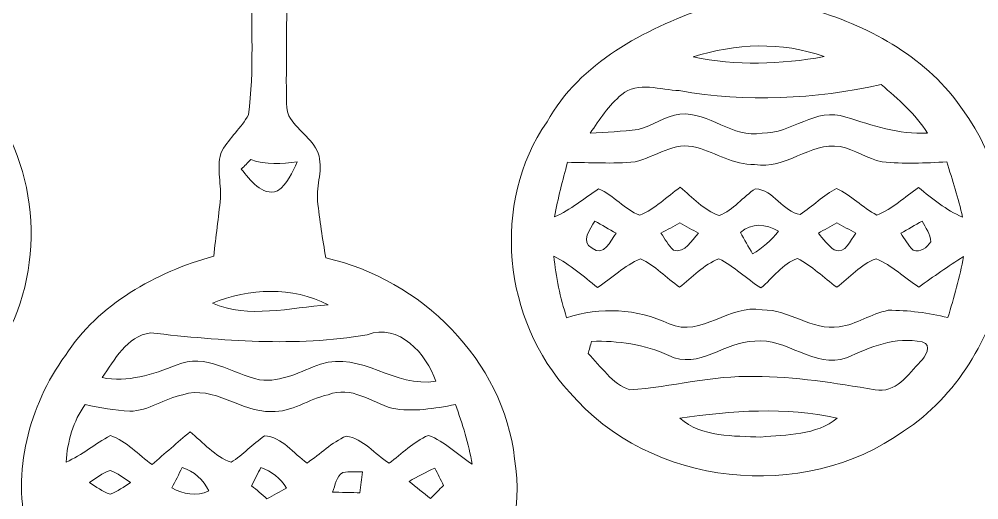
# Model space of a CAD drawing. Header units: centimetres. Extents: x -14.6 to 14.6, y -16.2 to 16.1.
# Drawn here: x 0.31 to 8.93, y -3.26 to 1.06 of the extents above; entities that cross this region are included whole.
import ezdxf

# ---------------------------------------------------------------- set-up
doc = ezdxf.new("R2010")
doc.units = ezdxf.units.CM
doc.header["$MEASUREMENT"] = 0
doc.layers.add('Layer 1', color=7, linetype='Continuous')

msp = doc.modelspace()

# ---------------------------------------------------------------- linework, layer by layer
at = {"layer": 'Layer 1', "color": 8, "lineweight": 9}
for points, knots in [([(-4.21788, 5.3823), (-4.05772, 5.4271), (-3.90884, 5.35619), (-3.76244, 5.30575), (-3.76244, 5.30575), (-3.56453, 5.23343), (-3.3504, 5.30469), (-3.14614, 5.27752), (-3.14614, 5.27752), (-3.02761, 5.25071), (-2.92354, 5.18404), (-2.81135, 5.13923), (-2.81135, 5.13923), (-2.63814, 5.06056), (-2.44023, 5.04857), (-2.27266, 4.95614), (-2.27266, 4.95614), (-1.98797, 4.78222), (-1.69375, 4.61254), (-1.37131, 4.51976), (-1.37131, 4.51976), (-1.00547, 4.48271), (-0.64882, 4.30139), (-0.27628, 4.41181), (-0.27628, 4.41181), (-0.11118, 4.48624), (0.05956, 4.55327), (0.24336, 4.56456), (0.24336, 4.56456), (0.55663, 4.57585), (0.83391, 4.74448), (1.10414, 4.88523), (1.10414, 4.88523), (1.34473, 5.01717), (1.62801, 5.0461), (1.86332, 5.19003), (1.86332, 5.19003), (2.05029, 5.3001), (2.2803, 5.30257), (2.4835, 5.23872), (2.4835, 5.23872), (2.69975, 5.16993), (2.91459, 5.3188), (3.13226, 5.28176), (3.13226, 5.28176), (3.26102, 5.25036), (3.3732, 5.17557), (3.49809, 5.13253), (3.49809, 5.13253), (3.65684, 5.08738), (3.82864, 5.09549), (3.98668, 5.04398), (3.98668, 5.04398), (4.17436, 4.96743), (4.31018, 4.79916), (4.50068, 4.72684), (4.50068, 4.72684), (4.69153, 4.67357), (4.85628, 4.56174), (5.03867, 4.48801), (5.03867, 4.48801), (5.29584, 4.43474), (5.55549, 4.373), (5.82007, 4.37476), (5.82007, 4.37476), (6.06948, 4.38041), (6.32948, 4.3215), (6.56831, 4.42486), (6.56831, 4.42486), (6.85688, 4.48624), (7.10665, 4.64499), (7.37194, 4.76564), (7.37194, 4.76564), (7.54939, 4.84749), (7.67568, 5.00588), (7.84501, 5.10078), (7.84501, 5.10078), (8.02775, 5.1985), (8.2426, 5.14276), (8.43733, 5.19145), (8.43733, 5.19145), (8.60878, 5.25283), (8.77387, 5.34984), (8.9605, 5.35725), (8.9605, 5.35725), (9.12525, 5.34455), (9.27553, 5.26271), (9.43463, 5.22355), (9.43463, 5.22355), (9.62196, 5.20415), (9.81563, 5.26024), (10.00013, 5.19885), (10.00013, 5.19885), (10.15746, 5.14558), (10.2813, 5.008), (10.4524, 4.99424), (10.4524, 4.99424), (10.57798, 4.97096), (10.71521, 4.97308), (10.82387, 4.89652), (10.82387, 4.89652), (11.23274, 4.60301), (11.72451, 4.44673), (12.21699, 4.36383), (12.21699, 4.36383), (12.44771, 4.33843), (12.69994, 4.30209), (12.92078, 4.39875), (12.92078, 4.39875), (13.11728, 4.47707), (13.34129, 4.56632), (13.55225, 4.49012), (13.55225, 4.49012), (13.86975, 4.37088), (14.1234, 4.05233), (14.10611, 3.70413), (14.10611, 3.70413), (14.1294, 3.37958), (13.92373, 3.04409), (13.6147, 2.93473), (13.6147, 2.93473), (13.38751, 2.84371), (13.12821, 2.90121), (12.90491, 2.79785), (12.90491, 2.79785), (12.74298, 2.72835), (12.56095, 2.70225), (12.38738, 2.73541), (12.38738, 2.73541), (12.08293, 2.79467), (11.77461, 2.82783), (11.46628, 2.85747), (11.46628, 2.85747), (11.46663, 1.97517), (11.45922, 1.09287), (11.46346, 0.21022), (11.46346, 0.21022), (11.45605, 0.00385), (11.73121, -0.06389), (11.75379, -0.25932), (11.75379, -0.25932), (11.73933, -0.54472), (11.73686, -0.83365), (11.79683, -1.11516), (11.79683, -1.11516), (11.99933, -1.24604), (12.25262, -1.27286), (12.45582, -1.40621), (12.45582, -1.40621), (13.09964, -1.75475), (13.53814, -2.47301), (13.51451, -3.20925), (13.51451, -3.20925), (13.57095, -4.20479), (12.74122, -5.08321), (11.79683, -5.273), (11.79683, -5.273), (10.89196, -5.48679), (9.86079, -5.07333), (9.39195, -4.26194), (9.39195, -4.26194), (9.17815, -3.94232), (9.09031, -3.55568), (9.09984, -3.17433), (9.09984, -3.17433), (9.0688, -2.71607), (9.2847, -2.28709), (9.54752, -1.92796), (9.54752, -1.92796), (9.86043, -1.53038), (10.32998, -1.28732), (10.80658, -1.13986), (10.80658, -1.13986), (10.82422, -0.89503), (10.8849, -0.65232), (10.86656, -0.40573), (10.86656, -0.40573), (10.79247, -0.17924), (10.9985, -0.04272), (11.13537, 0.09275), (11.13537, 0.09275), (11.15583, 1.06218), (11.15442, 2.03232), (11.1382, 3.00175), (11.1382, 3.00175), (10.79988, 3.01481), (10.54765, 3.25893), (10.24708, 3.37711), (10.24708, 3.37711), (10.06787, 3.45931), (9.90136, 3.57784), (9.69921, 3.59795), (9.69921, 3.59795), (9.53269, 3.63076), (9.37431, 3.69884), (9.20743, 3.7253), (9.20743, 3.7253), (8.85537, 3.72601), (8.50859, 3.63287), (8.19532, 3.47448), (8.19532, 3.47448), (8.04786, 3.3697), (7.93215, 3.20425), (7.74236, 3.1725), (7.74236, 3.1725), (7.52116, 3.14675), (7.25129, 3.10194), (7.14299, 2.87793), (7.14299, 2.87793), (7.13734, 2.75199), (7.1257, 2.49975), (7.12006, 2.37381), (7.12006, 2.37381), (7.20508, 2.28173), (7.32855, 2.21259), (7.37653, 2.09229), (7.37653, 2.09229), (7.4171, 1.77726), (7.41427, 1.45765), (7.45026, 1.1412), (7.45026, 1.1412), (7.96813, 0.98598), (8.47437, 0.70482), (8.78269, 0.24762), (8.78269, 0.24762), (9.09313, -0.1796), (9.23884, -0.72676), (9.15735, -1.25098), (9.15735, -1.25098), (9.04269, -1.80379), (8.73119, -2.33084), (8.25318, -2.64269), (8.25318, -2.64269), (7.3543, -3.29039), (5.97459, -3.14399), (5.25492, -2.29344), (5.25492, -2.29344), (4.65731, -1.64927), (4.54654, -0.59199), (5.05171, 0.1372), (5.05171, 0.1372), (5.34911, 0.67307), (5.92132, 0.96411), (6.47624, 1.16308), (6.47624, 1.16308), (6.45754, 1.43648), (6.51716, 1.7053), (6.51645, 1.97764), (6.51645, 1.97764), (6.51363, 2.13851), (6.6491, 2.24751), (6.75317, 2.35123), (6.75317, 2.35123), (6.77116, 2.48917), (6.79021, 2.62605), (6.80996, 2.76328), (6.80996, 2.76328), (6.67379, 2.82043), (6.52175, 2.90192), (6.37323, 2.83771), (6.37323, 2.83771), (5.95377, 2.67367), (5.51033, 2.88357), (5.07782, 2.82995), (5.07782, 2.82995), (4.85839, 2.82748), (4.70953, 3.04303), (4.49257, 3.05079), (4.49257, 3.05079), (4.3331, 3.06278), (4.16131, 3.08078), (4.03819, 3.19508), (4.03819, 3.19508), (3.6773, 3.51646), (3.188, 3.63569), (2.71774, 3.67521), (2.71774, 3.67521), (2.7121, 2.61511), (2.72056, 1.55466), (2.71069, 0.49421), (2.71069, 0.49421), (2.71951, 0.39966), (2.69905, 0.28607), (2.73397, 0.19117), (2.73397, 0.19117), (2.80241, 0.06558), (2.94211, -0.00779), (2.99679, -0.14326), (2.99679, -0.14326), (3.04653, -0.28331), (2.97915, -0.42972), (2.9922, -0.57294), (2.9922, -0.57294), (3.00843, -0.74475), (3.03771, -0.91549), (3.06523, -1.08624), (3.06523, -1.08624), (3.92001, -1.27532), (4.66155, -2.00699), (4.76068, -2.89069), (4.76068, -2.89069), (4.91026, -3.82167), (4.28337, -4.75442), (3.42471, -5.08321), (3.42471, -5.08321), (2.69905, -5.39683), (1.81675, -5.28711), (1.19057, -4.80522), (1.19057, -4.80522), (0.78664, -4.50395), (0.48184, -4.05909), (0.38659, -3.56027), (0.38659, -3.56027), (0.24583, -3.0117), (0.39823, -2.4155), (0.72772, -1.96324), (0.72772, -1.96324), (1.02511, -1.49863), (1.53911, -1.21676), (2.05911, -1.06966), (2.05911, -1.06966), (2.0771, -0.89538), (2.10532, -0.72323), (2.11908, -0.54896), (2.11908, -0.54896), (2.12966, -0.40679), (2.0771, -0.25756), (2.13425, -0.12104), (2.13425, -0.12104), (2.20233, -0.00568), (2.3071, 0.08358), (2.37237, 0.20034), (2.37237, 0.20034), (2.42353, 0.60216), (2.39495, 1.00856), (2.39918, 1.41214), (2.39918, 1.41214), (2.3879, 2.16144), (2.42882, 2.9125), (2.36426, 3.65968), (2.36426, 3.65968), (2.03865, 3.61206), (1.76524, 3.40921), (1.46291, 3.29491), (1.46291, 3.29491), (1.18316, 3.04691), (0.80251, 3.06843), (0.46314, 2.97706), (0.46314, 2.97706), (0.18656, 2.92908), (-0.09249, 2.89345), (-0.35848, 2.80138), (-0.35848, 2.80138), (-0.60049, 2.68672), (-0.83508, 2.88181), (-1.08167, 2.8744), (-1.08167, 2.8744), (-1.26018, 2.86523), (-1.4387, 2.88075), (-1.61156, 2.9252), (-1.61156, 2.9252), (-1.63166, 2.76857), (-1.63625, 2.61017), (-1.64895, 2.45248), (-1.64895, 2.45248), (-1.54559, 2.34629), (-1.37625, 2.26727), (-1.36391, 2.10323), (-1.36391, 2.10323), (-1.31593, 1.81183), (-1.38084, 1.50033), (-1.28981, 1.21776), (-1.28981, 1.21776), (-0.80792, 1.02796), (-0.29427, 0.80677), (0.00241, 0.35663), (0.00241, 0.35663), (0.50406, -0.27132), (0.56262, -1.21817), (0.13082, -1.89762), (0.13082, -1.89762), (-0.36377, -2.78133), (-1.51207, -3.18597), (-2.46598, -2.88576), (-2.46598, -2.88576), (-3.25903, -2.65151), (-3.91977, -1.94313), (-4.00304, -1.10493), (-4.00304, -1.10493), (-4.15932, -0.04977), (-3.32429, 0.96693), (-2.31323, 1.18848), (-2.31323, 1.18848), (-2.2776, 1.48551), (-2.25642, 1.78326), (-2.24373, 2.08171), (-2.24373, 2.08171), (-2.19786, 2.2394), (-2.06311, 2.34947), (-1.94458, 2.45565), (-1.94458, 2.45565), (-1.9488, 2.65815), (-1.95199, 2.85994), (-1.96469, 3.06137), (-1.96469, 3.06137), (-2.30335, 3.07231), (-2.5316, 3.34113), (-2.83252, 3.45296), (-2.83252, 3.45296), (-3.35287, 3.7126), (-3.9981, 3.8844), (-4.55055, 3.61488), (-4.55055, 3.61488), (-4.71106, 3.54856), (-4.90015, 3.53304), (-5.03032, 3.40815), (-5.03032, 3.40815), (-5.27268, 3.18308), (-5.63887, 3.20566), (-5.90133, 3.01057), (-5.90133, 3.01057), (-6.06255, 2.90474), (-6.2594, 2.90156), (-6.44426, 2.87334), (-6.44426, 2.87334), (-6.46401, 2.1124), (-6.46613, 1.35111), (-6.44285, 0.59016), (-6.44285, 0.59016), (-6.32008, 0.47057), (-6.13558, 0.34216), (-6.15745, 0.14461), (-6.15745, 0.14461), (-6.19132, -0.11469), (-6.19485, -0.39373), (-6.10877, -0.63997), (-6.10877, -0.63997), (-5.81243, -0.78355), (-5.47236, -0.86187), (-5.22153, -1.09259), (-5.22153, -1.09259), (-4.60204, -1.55578), (-4.27856, -2.36541), (-4.4239, -3.12988), (-4.4239, -3.12988), (-4.54032, -3.60119), (-4.813, -4.0284), (-5.18061, -4.34308), (-5.18061, -4.34308), (-5.95143, -4.96326), (-7.15228, -5.02394), (-7.94674, -4.41716), (-7.94674, -4.41716), (-8.35984, -4.11871), (-8.67875, -3.67774), (-8.78317, -3.17433), (-8.78317, -3.17433), (-9.00049, -2.40562), (-8.62054, -1.56742), (-8.01165, -1.08906), (-8.01165, -1.08906), (-7.74954, -0.87422), (-7.42639, -0.76415), (-7.11277, -0.64914), (-7.11277, -0.64914), (-7.08032, -0.38562), (-7.02846, -0.12033), (-7.07256, 0.14496), (-7.07256, 0.14496), (-7.1029, 0.41025), (-6.71907, 0.50232), (-6.77869, 0.77714), (-6.77869, 0.77714), (-6.76105, 1.452), (-6.77199, 2.12722), (-6.78293, 2.80208), (-6.78293, 2.80208), (-6.99106, 2.7848), (-7.1985, 2.80878), (-7.39746, 2.87193), (-7.39746, 2.87193), (-7.61901, 2.94496), (-7.85219, 2.84865), (-8.07621, 2.90015), (-8.07621, 2.90015), (-8.21309, 2.94884), (-8.33338, 3.03174), (-8.46356, 3.09383), (-8.46356, 3.09383), (-8.61242, 3.14004), (-8.77718, 3.1224), (-8.92393, 3.18026), (-8.92393, 3.18026), (-9.08126, 3.2614), (-9.19416, 3.41486), (-9.36491, 3.47201), (-9.36491, 3.47201), (-9.62701, 3.55032), (-9.87326, 3.69567), (-10.1523, 3.7059), (-10.1523, 3.7059), (-10.35374, 3.72918), (-10.57987, 3.79621), (-10.76014, 3.66956), (-10.76014, 3.66956), (-10.82646, 3.63499), (-10.81341, 3.55315), (-10.81941, 3.49106), (-10.81941, 3.49106), (-10.82117, 3.29703), (-10.83458, 3.10053), (-10.81059, 2.90756), (-10.81059, 2.90756), (-10.73968, 2.77703), (-10.59716, 2.69307), (-10.54424, 2.55161), (-10.54424, 2.55161), (-10.50015, 2.27221), (-10.51778, 1.98716), (-10.49344, 1.706), (-10.49344, 1.706), (-10.49203, 1.62874), (-10.41936, 1.59664), (-10.35621, 1.57618), (-10.35621, 1.57618), (-9.8535, 1.42766), (-9.37865, 1.12603), (-9.10031, 0.67307), (-9.10031, 0.67307), (-8.84173, 0.30688), (-8.74155, -0.15455), (-8.75248, -0.59729), (-8.75248, -0.59729), (-8.79023, -1.06824), (-9.00825, -1.51204), (-9.31975, -1.86235), (-9.31975, -1.86235), (-10.04823, -2.64516), (-11.36092, -2.81061), (-12.23828, -2.18126), (-12.23828, -2.18126), (-13.11211, -1.65174), (-13.47724, -0.39585), (-12.94736, 0.49527), (-12.94736, 0.49527), (-12.64997, 1.05795), (-12.10211, 1.46364), (-11.4851, 1.60758), (-11.4851, 1.60758), (-11.44383, 1.91449), (-11.42936, 2.22388), (-11.40784, 2.53221), (-11.40784, 2.53221), (-11.33235, 2.66767), (-11.20993, 2.77104), (-11.13973, 2.90933), (-11.13973, 2.90933), (-11.1041, 3.11711), (-11.12985, 3.33195), (-11.1168, 3.5415), (-11.1168, 3.5415), (-11.24027, 3.51046), (-11.36339, 3.47659), (-11.48228, 3.43108), (-11.48228, 3.43108), (-11.62233, 3.35771), (-11.7391, 3.2427), (-11.89115, 3.1912), (-11.89115, 3.1912), (-12.04214, 3.14816), (-12.20265, 3.14639), (-12.35188, 3.09841), (-12.35188, 3.09841), (-12.53073, 3.01763), (-12.70113, 2.87899), (-12.91244, 2.91426), (-12.91244, 2.91426), (-13.21018, 2.94072), (-13.49241, 2.81231), (-13.78839, 2.82748), (-13.78839, 2.82748), (-14.16163, 2.9446), (-14.45655, 3.32172), (-14.41457, 3.72142), (-14.41457, 3.72142), (-14.39058, 4.03433), (-14.16939, 4.30915), (-13.88399, 4.42803), (-13.88399, 4.42803), (-13.63281, 4.48906), (-13.37105, 4.43826), (-13.11987, 4.49718), (-13.11987, 4.49718), (-12.6916, 4.55045), (-12.28908, 4.7413), (-11.93771, 4.98507), (-11.93771, 4.98507), (-11.8273, 5.05069), (-11.69536, 5.06162), (-11.5733, 5.09231), (-11.5733, 5.09231), (-11.40008, 5.13218), (-11.25826, 5.25142), (-11.08823, 5.30116), (-11.08823, 5.30116), (-10.92171, 5.33785), (-10.74956, 5.31774), (-10.58199, 5.29587), (-10.58199, 5.29587), (-10.36009, 5.26094), (-10.13855, 5.3315), (-9.91595, 5.32127), (-9.91595, 5.32127), (-9.77483, 5.27893), (-9.65066, 5.19109), (-9.50884, 5.14982), (-9.50884, 5.14982), (-9.35221, 5.11807), (-9.1857, 5.13641), (-9.03541, 5.07291), (-9.03541, 5.07291), (-8.9077, 5.00941), (-8.79658, 4.9191), (-8.67805, 4.84043), (-8.67805, 4.84043), (-8.26565, 4.64852), (-7.84548, 4.45026), (-7.38547, 4.40616), (-7.38547, 4.40616), (-6.94838, 4.42204), (-6.48906, 4.43121), (-6.09713, 4.65311), (-6.09713, 4.65311), (-5.95531, 4.73777), (-5.7948, 4.7787), (-5.63922, 4.83055), (-5.63922, 4.83055), (-5.46354, 4.88347), (-5.34289, 5.03587), (-5.17673, 5.10819), (-5.17673, 5.10819), (-5.01551, 5.18615), (-4.82889, 5.14382), (-4.66167, 5.1985), (-4.66167, 5.1985), (-4.51385, 5.25918), (-4.38263, 5.36819), (-4.21788, 5.3823), (-4.21788, 5.3823), (-4.21788, 5.3823), (-4.21788, 5.3823), (-4.21788, 5.3823)], [0, 0, 0, 0, 0.0060976, 0.0060976, 0.0060976, 0.0060976, 0.0121951, 0.0121951, 0.0121951, 0.0121951, 0.0182927, 0.0182927, 0.0182927, 0.0182927, 0.0243902, 0.0243902, 0.0243902, 0.0243902, 0.0304878, 0.0304878, 0.0304878, 0.0304878, 0.0365854, 0.0365854, 0.0365854, 0.0365854, 0.0426829, 0.0426829, 0.0426829, 0.0426829, 0.0487805, 0.0487805, 0.0487805, 0.0487805, 0.054878, 0.054878, 0.054878, 0.054878, 0.0609756, 0.0609756, 0.0609756, 0.0609756, 0.0670732, 0.0670732, 0.0670732, 0.0670732, 0.0731707, 0.0731707, 0.0731707, 0.0731707, 0.0792683, 0.0792683, 0.0792683, 0.0792683, 0.0853659, 0.0853659, 0.0853659, 0.0853659, 0.0914634, 0.0914634, 0.0914634, 0.0914634, 0.097561, 0.097561, 0.097561, 0.097561, 0.1036585, 0.1036585, 0.1036585, 0.1036585, 0.1097561, 0.1097561, 0.1097561, 0.1097561, 0.1158537, 0.1158537, 0.1158537, 0.1158537, 0.1219512, 0.1219512, 0.1219512, 0.1219512, 0.1280488, 0.1280488, 0.1280488, 0.1280488, 0.1341463, 0.1341463, 0.1341463, 0.1341463, 0.1402439, 0.1402439, 0.1402439, 0.1402439, 0.1463415, 0.1463415, 0.1463415, 0.1463415, 0.152439, 0.152439, 0.152439, 0.152439, 0.1585366, 0.1585366, 0.1585366, 0.1585366, 0.1646341, 0.1646341, 0.1646341, 0.1646341, 0.1707317, 0.1707317, 0.1707317, 0.1707317, 0.1768293, 0.1768293, 0.1768293, 0.1768293, 0.1829268, 0.1829268, 0.1829268, 0.1829268, 0.1890244, 0.1890244, 0.1890244, 0.1890244, 0.195122, 0.195122, 0.195122, 0.195122, 0.2012195, 0.2012195, 0.2012195, 0.2012195, 0.2073171, 0.2073171, 0.2073171, 0.2073171, 0.2134146, 0.2134146, 0.2134146, 0.2134146, 0.2195122, 0.2195122, 0.2195122, 0.2195122, 0.2256098, 0.2256098, 0.2256098, 0.2256098, 0.2317073, 0.2317073, 0.2317073, 0.2317073, 0.2378049, 0.2378049, 0.2378049, 0.2378049, 0.2439024, 0.2439024, 0.2439024, 0.2439024, 0.25, 0.25, 0.25, 0.25, 0.2560976, 0.2560976, 0.2560976, 0.2560976, 0.2621951, 0.2621951, 0.2621951, 0.2621951, 0.2682927, 0.2682927, 0.2682927, 0.2682927, 0.2743902, 0.2743902, 0.2743902, 0.2743902, 0.2804878, 0.2804878, 0.2804878, 0.2804878, 0.2865854, 0.2865854, 0.2865854, 0.2865854, 0.2926829, 0.2926829, 0.2926829, 0.2926829, 0.2987805, 0.2987805, 0.2987805, 0.2987805, 0.304878, 0.304878, 0.304878, 0.304878, 0.3109756, 0.3109756, 0.3109756, 0.3109756, 0.3170732, 0.3170732, 0.3170732, 0.3170732, 0.3231707, 0.3231707, 0.3231707, 0.3231707, 0.3292683, 0.3292683, 0.3292683, 0.3292683, 0.3353659, 0.3353659, 0.3353659, 0.3353659, 0.3414634, 0.3414634, 0.3414634, 0.3414634, 0.347561, 0.347561, 0.347561, 0.347561, 0.3536585, 0.3536585, 0.3536585, 0.3536585, 0.3597561, 0.3597561, 0.3597561, 0.3597561, 0.3658537, 0.3658537, 0.3658537, 0.3658537, 0.3719512, 0.3719512, 0.3719512, 0.3719512, 0.3780488, 0.3780488, 0.3780488, 0.3780488, 0.3841463, 0.3841463, 0.3841463, 0.3841463, 0.3902439, 0.3902439, 0.3902439, 0.3902439, 0.3963415, 0.3963415, 0.3963415, 0.3963415, 0.402439, 0.402439, 0.402439, 0.402439, 0.4085366, 0.4085366, 0.4085366, 0.4085366, 0.4146341, 0.4146341, 0.4146341, 0.4146341, 0.4207317, 0.4207317, 0.4207317, 0.4207317, 0.4268293, 0.4268293, 0.4268293, 0.4268293, 0.4329268, 0.4329268, 0.4329268, 0.4329268, 0.4390244, 0.4390244, 0.4390244, 0.4390244, 0.445122, 0.445122, 0.445122, 0.445122, 0.4512195, 0.4512195, 0.4512195, 0.4512195, 0.4573171, 0.4573171, 0.4573171, 0.4573171, 0.4634146, 0.4634146, 0.4634146, 0.4634146, 0.4695122, 0.4695122, 0.4695122, 0.4695122, 0.4756098, 0.4756098, 0.4756098, 0.4756098, 0.4817073, 0.4817073, 0.4817073, 0.4817073, 0.4878049, 0.4878049, 0.4878049, 0.4878049, 0.4939024, 0.4939024, 0.4939024, 0.4939024, 0.5, 0.5, 0.5, 0.5, 0.5060976, 0.5060976, 0.5060976, 0.5060976, 0.5121951, 0.5121951, 0.5121951, 0.5121951, 0.5182927, 0.5182927, 0.5182927, 0.5182927, 0.5243902, 0.5243902, 0.5243902, 0.5243902, 0.5304878, 0.5304878, 0.5304878, 0.5304878, 0.5365854, 0.5365854, 0.5365854, 0.5365854, 0.5426829, 0.5426829, 0.5426829, 0.5426829, 0.5487805, 0.5487805, 0.5487805, 0.5487805, 0.554878, 0.554878, 0.554878, 0.554878, 0.5609756, 0.5609756, 0.5609756, 0.5609756, 0.5670732, 0.5670732, 0.5670732, 0.5670732, 0.5731707, 0.5731707, 0.5731707, 0.5731707, 0.5792683, 0.5792683, 0.5792683, 0.5792683, 0.5853659, 0.5853659, 0.5853659, 0.5853659, 0.5914634, 0.5914634, 0.5914634, 0.5914634, 0.597561, 0.597561, 0.597561, 0.597561, 0.6036585, 0.6036585, 0.6036585, 0.6036585, 0.6097561, 0.6097561, 0.6097561, 0.6097561, 0.6158537, 0.6158537, 0.6158537, 0.6158537, 0.6219512, 0.6219512, 0.6219512, 0.6219512, 0.6280488, 0.6280488, 0.6280488, 0.6280488, 0.6341463, 0.6341463, 0.6341463, 0.6341463, 0.6402439, 0.6402439, 0.6402439, 0.6402439, 0.6463415, 0.6463415, 0.6463415, 0.6463415, 0.652439, 0.652439, 0.652439, 0.652439, 0.6585366, 0.6585366, 0.6585366, 0.6585366, 0.6646341, 0.6646341, 0.6646341, 0.6646341, 0.6707317, 0.6707317, 0.6707317, 0.6707317, 0.6768293, 0.6768293, 0.6768293, 0.6768293, 0.6829268, 0.6829268, 0.6829268, 0.6829268, 0.6890244, 0.6890244, 0.6890244, 0.6890244, 0.695122, 0.695122, 0.695122, 0.695122, 0.7012195, 0.7012195, 0.7012195, 0.7012195, 0.7073171, 0.7073171, 0.7073171, 0.7073171, 0.7134146, 0.7134146, 0.7134146, 0.7134146, 0.7195122, 0.7195122, 0.7195122, 0.7195122, 0.7256098, 0.7256098, 0.7256098, 0.7256098, 0.7317073, 0.7317073, 0.7317073, 0.7317073, 0.7378049, 0.7378049, 0.7378049, 0.7378049, 0.7439024, 0.7439024, 0.7439024, 0.7439024, 0.75, 0.75, 0.75, 0.75, 0.7560976, 0.7560976, 0.7560976, 0.7560976, 0.7621951, 0.7621951, 0.7621951, 0.7621951, 0.7682927, 0.7682927, 0.7682927, 0.7682927, 0.7743902, 0.7743902, 0.7743902, 0.7743902, 0.7804878, 0.7804878, 0.7804878, 0.7804878, 0.7865854, 0.7865854, 0.7865854, 0.7865854, 0.7926829, 0.7926829, 0.7926829, 0.7926829, 0.7987805, 0.7987805, 0.7987805, 0.7987805, 0.804878, 0.804878, 0.804878, 0.804878, 0.8109756, 0.8109756, 0.8109756, 0.8109756, 0.8170732, 0.8170732, 0.8170732, 0.8170732, 0.8231707, 0.8231707, 0.8231707, 0.8231707, 0.8292683, 0.8292683, 0.8292683, 0.8292683, 0.8353659, 0.8353659, 0.8353659, 0.8353659, 0.8414634, 0.8414634, 0.8414634, 0.8414634, 0.847561, 0.847561, 0.847561, 0.847561, 0.8536585, 0.8536585, 0.8536585, 0.8536585, 0.8597561, 0.8597561, 0.8597561, 0.8597561, 0.8658537, 0.8658537, 0.8658537, 0.8658537, 0.8719512, 0.8719512, 0.8719512, 0.8719512, 0.8780488, 0.8780488, 0.8780488, 0.8780488, 0.8841463, 0.8841463, 0.8841463, 0.8841463, 0.8902439, 0.8902439, 0.8902439, 0.8902439, 0.8963415, 0.8963415, 0.8963415, 0.8963415, 0.902439, 0.902439, 0.902439, 0.902439, 0.9085366, 0.9085366, 0.9085366, 0.9085366, 0.9146341, 0.9146341, 0.9146341, 0.9146341, 0.9207317, 0.9207317, 0.9207317, 0.9207317, 0.9268293, 0.9268293, 0.9268293, 0.9268293, 0.9329268, 0.9329268, 0.9329268, 0.9329268, 0.9390244, 0.9390244, 0.9390244, 0.9390244, 0.945122, 0.945122, 0.945122, 0.945122, 0.9512195, 0.9512195, 0.9512195, 0.9512195, 0.9573171, 0.9573171, 0.9573171, 0.9573171, 0.9634146, 0.9634146, 0.9634146, 0.9634146, 0.9695122, 0.9695122, 0.9695122, 0.9695122, 0.9756098, 0.9756098, 0.9756098, 0.9756098, 0.9817073, 0.9817073, 0.9817073, 0.9817073, 0.9878049, 0.9878049, 0.9878049, 0.9878049, 1, 1, 1, 1]), ([(6.36264, 0.72105), (6.74858, 0.64096), (7.15181, 0.65261), (7.5388, 0.72387), (7.5388, 0.72387), (7.16239, 0.8611), (6.74047, 0.8424), (6.36264, 0.72105), (6.36264, 0.72105), (6.36264, 0.72105), (6.36264, 0.72105), (6.36264, 0.72105)], [0, 0, 0, 0, 0.25, 0.25, 0.25, 0.25, 0.5, 0.5, 0.5, 0.5, 1, 1, 1, 1]), ([(5.72235, 0.38238), (5.60629, 0.28642), (5.52303, 0.15872), (5.43907, 0.0356), (5.43907, 0.0356), (5.583, 0.04089), (5.72658, 0.05183), (5.87016, 0.06911), (5.87016, 0.06911), (5.99963, 0.10227), (6.11041, 0.19047), (6.24481, 0.20705), (6.24481, 0.20705), (6.51187, 0.23104), (6.71189, -0.01591), (6.98283, 0.03666), (6.98283, 0.03666), (7.24811, 0.02784), (7.4626, 0.27619), (7.73389, 0.18024), (7.73389, 0.18024), (7.97343, 0.10721), (8.20943, 0.02149), (8.46661, 0.03666), (8.46661, 0.03666), (8.35972, 0.20881), (8.2052, 0.34357), (8.05174, 0.47198), (8.05174, 0.47198), (7.45661, 0.34287), (6.83995, 0.30865), (6.23882, 0.41836), (6.23882, 0.41836), (6.07407, 0.4226), (5.86417, 0.5055), (5.72235, 0.38238), (5.72235, 0.38238), (5.72235, 0.38238), (5.72235, 0.38238), (5.72235, 0.38238)], [0, 0, 0, 0, 0.0909091, 0.0909091, 0.0909091, 0.0909091, 0.1818182, 0.1818182, 0.1818182, 0.1818182, 0.2727273, 0.2727273, 0.2727273, 0.2727273, 0.3636364, 0.3636364, 0.3636364, 0.3636364, 0.4545455, 0.4545455, 0.4545455, 0.4545455, 0.5454545, 0.5454545, 0.5454545, 0.5454545, 0.6363636, 0.6363636, 0.6363636, 0.6363636, 0.7272727, 0.7272727, 0.7272727, 0.7272727, 0.8181818, 0.8181818, 0.8181818, 0.8181818, 1, 1, 1, 1]), ([(5.84194, -0.22264), (5.6398, -0.24133), (5.43731, -0.22793), (5.23515, -0.22616), (5.23515, -0.22616), (5.19389, -0.38844), (5.14803, -0.55072), (5.12016, -0.71652), (5.12016, -0.71652), (5.26409, -0.65408), (5.38368, -0.55037), (5.51421, -0.4657), (5.51421, -0.4657), (5.65321, -0.51967), (5.74528, -0.65232), (5.88639, -0.70241), (5.88639, -0.70241), (6.02186, -0.6435), (6.12805, -0.53555), (6.24693, -0.45018), (6.24693, -0.45018), (6.35841, -0.54014), (6.45754, -0.65691), (6.59689, -0.70418), (6.59689, -0.70418), (6.72636, -0.65726), (6.80996, -0.53555), (6.92426, -0.46323), (6.92426, -0.46323), (7.08654, -0.47311), (7.16909, -0.67349), (7.32502, -0.69501), (7.32502, -0.69501), (7.43756, -0.62269), (7.53175, -0.52214), (7.65169, -0.46076), (7.65169, -0.46076), (7.78257, -0.52285), (7.88382, -0.63292), (8.01223, -0.7003), (8.01223, -0.7003), (8.15405, -0.64738), (8.2627, -0.5359), (8.38723, -0.45335), (8.38723, -0.45335), (8.51106, -0.55213), (8.63418, -0.65691), (8.78235, -0.71829), (8.78235, -0.71829), (8.74389, -0.55001), (8.69168, -0.38527), (8.64088, -0.22122), (8.64088, -0.22122), (8.44756, -0.23392), (8.25212, -0.24204), (8.05986, -0.22087), (8.05986, -0.22087), (7.92686, -0.19688), (7.81503, -0.11081), (7.68309, -0.08435), (7.68309, -0.08435), (7.40616, -0.04307), (7.19449, -0.29884), (6.9158, -0.24521), (6.9158, -0.24521), (6.72706, -0.25015), (6.57043, -0.14291), (6.39651, -0.09246), (6.39651, -0.09246), (6.19437, -0.03602), (6.0268, -0.17713), (5.84194, -0.22264), (5.84194, -0.22264), (5.84194, -0.22264), (5.84194, -0.22264), (5.84194, -0.22264)], [0, 0, 0, 0, 0.05, 0.05, 0.05, 0.05, 0.1, 0.1, 0.1, 0.1, 0.15, 0.15, 0.15, 0.15, 0.2, 0.2, 0.2, 0.2, 0.25, 0.25, 0.25, 0.25, 0.3, 0.3, 0.3, 0.3, 0.35, 0.35, 0.35, 0.35, 0.4, 0.4, 0.4, 0.4, 0.45, 0.45, 0.45, 0.45, 0.5, 0.5, 0.5, 0.5, 0.55, 0.55, 0.55, 0.55, 0.6, 0.6, 0.6, 0.6, 0.65, 0.65, 0.65, 0.65, 0.7, 0.7, 0.7, 0.7, 0.75, 0.75, 0.75, 0.75, 0.8, 0.8, 0.8, 0.8, 0.85, 0.85, 0.85, 0.85, 0.9, 0.9, 0.9, 0.9, 1, 1, 1, 1]), ([(2.39283, -0.20147), (2.36426, -0.23004), (2.33533, -0.25862), (2.30746, -0.28825), (2.30746, -0.28825), (2.38895, -0.38244), (2.48703, -0.53484), (2.63343, -0.48334), (2.63343, -0.48334), (2.72409, -0.42231), (2.7629, -0.31471), (2.80982, -0.22122), (2.80982, -0.22122), (2.67047, -0.23816), (2.52689, -0.25333), (2.39283, -0.20147), (2.39283, -0.20147), (2.39283, -0.20147), (2.39283, -0.20147), (2.39283, -0.20147)], [0, 0, 0, 0, 0.1666667, 0.1666667, 0.1666667, 0.1666667, 0.3333333, 0.3333333, 0.3333333, 0.3333333, 0.5, 0.5, 0.5, 0.5, 0.6666667, 0.6666667, 0.6666667, 0.6666667, 1, 1, 1, 1]), ([(5.45706, -0.9991), (5.55972, -1.07706), (5.62357, -0.93454), (5.6712, -0.86399), (5.6712, -0.86399), (5.60735, -0.8273), (5.54385, -0.79061), (5.48035, -0.75427), (5.48035, -0.75427), (5.43978, -0.82765), (5.34735, -0.94019), (5.45706, -0.9991), (5.45706, -0.9991), (5.45706, -0.9991), (5.45706, -0.9991), (5.45706, -0.9991)], [0, 0, 0, 0, 0.2, 0.2, 0.2, 0.2, 0.4, 0.4, 0.4, 0.4, 0.6, 0.6, 0.6, 0.6, 1, 1, 1, 1]), ([(6.07478, -0.86222), (6.10935, -0.91514), (6.14216, -0.97017), (6.18625, -1.01674), (6.18625, -1.01674), (6.2935, -1.04426), (6.34994, -0.9289), (6.41097, -0.86328), (6.41097, -0.86328), (6.35488, -0.83294), (6.2995, -0.8026), (6.24411, -0.77156), (6.24411, -0.77156), (6.18766, -0.80154), (6.13087, -0.83188), (6.07478, -0.86222), (6.07478, -0.86222), (6.07478, -0.86222), (6.07478, -0.86222), (6.07478, -0.86222)], [0, 0, 0, 0, 0.1666667, 0.1666667, 0.1666667, 0.1666667, 0.3333333, 0.3333333, 0.3333333, 0.3333333, 0.5, 0.5, 0.5, 0.5, 0.6666667, 0.6666667, 0.6666667, 0.6666667, 1, 1, 1, 1]), ([(6.78739, -0.85834), (6.82372, -0.92219), (6.86041, -0.98605), (6.8971, -1.05025), (6.8971, -1.05025), (6.98706, -0.99769), (7.06573, -0.92854), (7.12958, -0.84635), (7.12958, -0.84635), (7.0181, -0.77932), (6.88863, -0.76627), (6.78739, -0.85834), (6.78739, -0.85834), (6.78739, -0.85834), (6.78739, -0.85834), (6.78739, -0.85834)], [0, 0, 0, 0, 0.2, 0.2, 0.2, 0.2, 0.4, 0.4, 0.4, 0.4, 0.6, 0.6, 0.6, 0.6, 1, 1, 1, 1]), ([(7.48765, -0.86328), (7.53104, -0.91655), (7.57338, -0.97299), (7.63053, -1.01356), (7.63053, -1.01356), (7.73601, -1.05519), (7.77234, -0.92607), (7.82385, -0.86222), (7.82385, -0.86222), (7.7667, -0.83188), (7.71061, -0.80154), (7.65451, -0.77156), (7.65451, -0.77156), (7.59878, -0.8026), (7.54304, -0.83294), (7.48765, -0.86328), (7.48765, -0.86328), (7.48765, -0.86328), (7.48765, -0.86328), (7.48765, -0.86328)], [0, 0, 0, 0, 0.1666667, 0.1666667, 0.1666667, 0.1666667, 0.3333333, 0.3333333, 0.3333333, 0.3333333, 0.5, 0.5, 0.5, 0.5, 0.6666667, 0.6666667, 0.6666667, 0.6666667, 1, 1, 1, 1]), ([(8.22742, -0.86399), (8.26165, -0.91584), (8.29445, -0.97017), (8.3382, -1.01568), (8.3382, -1.01568), (8.40523, -1.03826), (8.46095, -0.99346), (8.49694, -0.94124), (8.49694, -0.94124), (8.4966, -0.87139), (8.44931, -0.81319), (8.41828, -0.75427), (8.41828, -0.75427), (8.35443, -0.79061), (8.29093, -0.8273), (8.22742, -0.86399), (8.22742, -0.86399), (8.22742, -0.86399), (8.22742, -0.86399), (8.22742, -0.86399)], [0, 0, 0, 0, 0.1666667, 0.1666667, 0.1666667, 0.1666667, 0.3333333, 0.3333333, 0.3333333, 0.3333333, 0.5, 0.5, 0.5, 0.5, 0.6666667, 0.6666667, 0.6666667, 0.6666667, 1, 1, 1, 1]), ([(5.11416, -1.0693), (5.12863, -1.25804), (5.17202, -1.44289), (5.22776, -1.62352), (5.22776, -1.62352), (5.52973, -1.5258), (5.85993, -1.5392), (6.1478, -1.67855), (6.1478, -1.67855), (6.44484, -1.80379), (6.68543, -1.49687), (6.98283, -1.55261), (6.98283, -1.55261), (7.22765, -1.54696), (7.42697, -1.74205), (7.67498, -1.70466), (7.67498, -1.70466), (7.82985, -1.68349), (7.96214, -1.58647), (8.11489, -1.55649), (8.11489, -1.55649), (8.2948, -1.55331), (8.47543, -1.58224), (8.65145, -1.62105), (8.65145, -1.62105), (8.70368, -1.43972), (8.76012, -1.25945), (8.78975, -1.07318), (8.78975, -1.07318), (8.65358, -1.16067), (8.52094, -1.25275), (8.3897, -1.34764), (8.3897, -1.34764), (8.26094, -1.26474), (8.14981, -1.1515), (8.00659, -1.09364), (8.00659, -1.09364), (7.86759, -1.14303), (7.76917, -1.26368), (7.6524, -1.34906), (7.6524, -1.34906), (7.53598, -1.26227), (7.43015, -1.15714), (7.30138, -1.09012), (7.30138, -1.09012), (7.16451, -1.13739), (7.07913, -1.26686), (6.97118, -1.35576), (6.97118, -1.35576), (6.84348, -1.27144), (6.73094, -1.16279), (6.59512, -1.09294), (6.59512, -1.09294), (6.45719, -1.1448), (6.3577, -1.26298), (6.24093, -1.34906), (6.24093, -1.34906), (6.12487, -1.26439), (6.02256, -1.15397), (5.89133, -1.094), (5.89133, -1.094), (5.74669, -1.15326), (5.63416, -1.26721), (5.50433, -1.35188), (5.50433, -1.35188), (5.3798, -1.24992), (5.25704, -1.14444), (5.11416, -1.0693), (5.11416, -1.0693), (5.11416, -1.0693), (5.11416, -1.0693), (5.11416, -1.0693)], [0, 0, 0, 0, 0.0526316, 0.0526316, 0.0526316, 0.0526316, 0.1052632, 0.1052632, 0.1052632, 0.1052632, 0.1578947, 0.1578947, 0.1578947, 0.1578947, 0.2105263, 0.2105263, 0.2105263, 0.2105263, 0.2631579, 0.2631579, 0.2631579, 0.2631579, 0.3157895, 0.3157895, 0.3157895, 0.3157895, 0.3684211, 0.3684211, 0.3684211, 0.3684211, 0.4210526, 0.4210526, 0.4210526, 0.4210526, 0.4736842, 0.4736842, 0.4736842, 0.4736842, 0.5263158, 0.5263158, 0.5263158, 0.5263158, 0.5789474, 0.5789474, 0.5789474, 0.5789474, 0.6315789, 0.6315789, 0.6315789, 0.6315789, 0.6842105, 0.6842105, 0.6842105, 0.6842105, 0.7368421, 0.7368421, 0.7368421, 0.7368421, 0.7894737, 0.7894737, 0.7894737, 0.7894737, 0.8421053, 0.8421053, 0.8421053, 0.8421053, 0.8947368, 0.8947368, 0.8947368, 0.8947368, 1, 1, 1, 1]), ([(2.04746, -1.49122), (2.37273, -1.63445), (2.74526, -1.53285), (3.0864, -1.50639), (3.0864, -1.50639), (2.76537, -1.34094), (2.37696, -1.35823), (2.04746, -1.49122), (2.04746, -1.49122), (2.04746, -1.49122), (2.04746, -1.49122), (2.04746, -1.49122)], [0, 0, 0, 0, 0.25, 0.25, 0.25, 0.25, 0.5, 0.5, 0.5, 0.5, 1, 1, 1, 1]), ([(1.49113, -1.75934), (1.27947, -1.78791), (1.1694, -2.00452), (1.05687, -2.16185), (1.05687, -2.16185), (1.28617, -2.20489), (1.51336, -2.1361), (1.72361, -2.04826), (1.72361, -2.04826), (1.98855, -1.93361), (2.22209, -2.13011), (2.4715, -2.18091), (2.4715, -2.18091), (2.66835, -2.20772), (2.84192, -2.10365), (3.01866, -2.03979), (3.01866, -2.03979), (3.38273, -1.92232), (3.68576, -2.25852), (4.05371, -2.19361), (4.05371, -2.19361), (3.96905, -1.94807), (3.72387, -1.66691), (3.4367, -1.77627), (3.4367, -1.77627), (2.79288, -1.88704), (2.13601, -1.82954), (1.49113, -1.75934), (1.49113, -1.75934), (1.49113, -1.75934), (1.49113, -1.75934), (1.49113, -1.75934)], [0, 0, 0, 0, 0.1111111, 0.1111111, 0.1111111, 0.1111111, 0.2222222, 0.2222222, 0.2222222, 0.2222222, 0.3333333, 0.3333333, 0.3333333, 0.3333333, 0.4444444, 0.4444444, 0.4444444, 0.4444444, 0.5555556, 0.5555556, 0.5555556, 0.5555556, 0.6666667, 0.6666667, 0.6666667, 0.6666667, 0.7777778, 0.7777778, 0.7777778, 0.7777778, 1, 1, 1, 1]), ([(5.45036, -1.83659), (5.4433, -1.86376), (5.42919, -1.91809), (5.42178, -1.94525), (5.42178, -1.94525), (5.53785, -2.0592), (5.6338, -2.21759), (5.79573, -2.27192), (5.79573, -2.27192), (6.16932, -2.24546), (6.53727, -2.13928), (6.91403, -2.15268), (6.91403, -2.15268), (7.27845, -2.14739), (7.63829, -2.21336), (7.99671, -2.27051), (7.99671, -2.27051), (8.17663, -2.30896), (8.29939, -2.13152), (8.40452, -2.01792), (8.40452, -2.01792), (8.44931, -1.97806), (8.51388, -1.86587), (8.4211, -1.84012), (8.4211, -1.84012), (8.17945, -1.79109), (7.95367, -1.88634), (7.7413, -1.9837), (7.7413, -1.9837), (7.45096, -2.08671), (7.20437, -1.79814), (6.91615, -1.83448), (6.91615, -1.83448), (6.64557, -1.83095), (6.41697, -2.0973), (6.14392, -1.96183), (6.14392, -1.96183), (5.92555, -1.86341), (5.68954, -1.82707), (5.45036, -1.83659), (5.45036, -1.83659), (5.45036, -1.83659), (5.45036, -1.83659), (5.45036, -1.83659)], [0, 0, 0, 0, 0.0833333, 0.0833333, 0.0833333, 0.0833333, 0.1666667, 0.1666667, 0.1666667, 0.1666667, 0.25, 0.25, 0.25, 0.25, 0.3333333, 0.3333333, 0.3333333, 0.3333333, 0.4166667, 0.4166667, 0.4166667, 0.4166667, 0.5, 0.5, 0.5, 0.5, 0.5833333, 0.5833333, 0.5833333, 0.5833333, 0.6666667, 0.6666667, 0.6666667, 0.6666667, 0.75, 0.75, 0.75, 0.75, 0.8333333, 0.8333333, 0.8333333, 0.8333333, 1, 1, 1, 1]), ([(1.78147, -2.31567), (1.61778, -2.34883), (1.47632, -2.46136), (1.30593, -2.46348), (1.30593, -2.46348), (1.17046, -2.45572), (1.03817, -2.43349), (0.90693, -2.40245), (0.90693, -2.40245), (0.79687, -2.55344), (0.74571, -2.73618), (0.73478, -2.92103), (0.73478, -2.92103), (0.87695, -2.85859), (0.99513, -2.75487), (1.13165, -2.68256), (1.13165, -2.68256), (1.27876, -2.73053), (1.38142, -2.85718), (1.50701, -2.94255), (1.50701, -2.94255), (1.61955, -2.84377), (1.73314, -2.7457), (1.84709, -2.64798), (1.84709, -2.64798), (1.96456, -2.745), (2.06898, -2.86847), (2.21503, -2.9228), (2.21503, -2.9228), (2.32369, -2.85506), (2.40941, -2.75805), (2.51453, -2.68538), (2.51453, -2.68538), (2.674, -2.69208), (2.7756, -2.84695), (2.89872, -2.92915), (2.89872, -2.92915), (3.01478, -2.8473), (3.1192, -2.74429), (3.25008, -2.68679), (3.25008, -2.68679), (3.40284, -2.71148), (3.50726, -2.84942), (3.6332, -2.93126), (3.6332, -2.93126), (3.74926, -2.8466), (3.85298, -2.73688), (3.98633, -2.68114), (3.98633, -2.68114), (4.13556, -2.73441), (4.24774, -2.85542), (4.37967, -2.94044), (4.37967, -2.94044), (4.35004, -2.75593), (4.29289, -2.57849), (4.22904, -2.40386), (4.22904, -2.40386), (4.04207, -2.43843), (3.84875, -2.47336), (3.66001, -2.43737), (3.66001, -2.43737), (3.47198, -2.38093), (3.29524, -2.23206), (3.08675, -2.31567), (3.08675, -2.31567), (2.91248, -2.3513), (2.76043, -2.47653), (2.57662, -2.46666), (2.57662, -2.46666), (2.29723, -2.47371), (2.06475, -2.22606), (1.78147, -2.31567), (1.78147, -2.31567), (1.78147, -2.31567), (1.78147, -2.31567), (1.78147, -2.31567)], [0, 0, 0, 0, 0.05, 0.05, 0.05, 0.05, 0.1, 0.1, 0.1, 0.1, 0.15, 0.15, 0.15, 0.15, 0.2, 0.2, 0.2, 0.2, 0.25, 0.25, 0.25, 0.25, 0.3, 0.3, 0.3, 0.3, 0.35, 0.35, 0.35, 0.35, 0.4, 0.4, 0.4, 0.4, 0.45, 0.45, 0.45, 0.45, 0.5, 0.5, 0.5, 0.5, 0.55, 0.55, 0.55, 0.55, 0.6, 0.6, 0.6, 0.6, 0.65, 0.65, 0.65, 0.65, 0.7, 0.7, 0.7, 0.7, 0.75, 0.75, 0.75, 0.75, 0.8, 0.8, 0.8, 0.8, 0.85, 0.85, 0.85, 0.85, 0.9, 0.9, 0.9, 0.9, 1, 1, 1, 1]), ([(6.24411, -2.52733), (6.44237, -2.69843), (6.72565, -2.68573), (6.97189, -2.69561), (6.97189, -2.69561), (7.20437, -2.67268), (7.46825, -2.68185), (7.65769, -2.52451), (7.65769, -2.52451), (7.19343, -2.42467), (6.70978, -2.45572), (6.24411, -2.52733), (6.24411, -2.52733), (6.24411, -2.52733), (6.24411, -2.52733), (6.24411, -2.52733)], [0, 0, 0, 0, 0.2, 0.2, 0.2, 0.2, 0.4, 0.4, 0.4, 0.4, 0.6, 0.6, 0.6, 0.6, 1, 1, 1, 1]), ([(0.94468, -3.10342), (1.00324, -3.14293), (1.06075, -3.18632), (1.12848, -3.20996), (1.12848, -3.20996), (1.19586, -3.18632), (1.25336, -3.14293), (1.31228, -3.10342), (1.31228, -3.10342), (1.25336, -3.06356), (1.19586, -3.02016), (1.12848, -2.99688), (1.12848, -2.99688), (1.06075, -3.02016), (1.00324, -3.06356), (0.94468, -3.10342), (0.94468, -3.10342), (0.94468, -3.10342), (0.94468, -3.10342), (0.94468, -3.10342)], [0, 0, 0, 0, 0.1666667, 0.1666667, 0.1666667, 0.1666667, 0.3333333, 0.3333333, 0.3333333, 0.3333333, 0.5, 0.5, 0.5, 0.5, 0.6666667, 0.6666667, 0.6666667, 0.6666667, 1, 1, 1, 1]), ([(1.77688, -2.96972), (1.74619, -3.03075), (1.71515, -3.09142), (1.68375, -3.15175), (1.68375, -3.15175), (1.78606, -3.21349), (1.90318, -3.22936), (2.01501, -3.18032), (2.01501, -3.18032), (1.96738, -3.07802), (1.88342, -3.00464), (1.77688, -2.96972), (1.77688, -2.96972), (1.77688, -2.96972), (1.77688, -2.96972), (1.77688, -2.96972)], [0, 0, 0, 0, 0.2, 0.2, 0.2, 0.2, 0.4, 0.4, 0.4, 0.4, 0.6, 0.6, 0.6, 0.6, 1, 1, 1, 1]), ([(2.48244, -2.96901), (2.45492, -3.02334), (2.42776, -3.07837), (2.40023, -3.13305), (2.40023, -3.13305), (2.44575, -3.17221), (2.49126, -3.21172), (2.53747, -3.25088), (2.53747, -3.25088), (2.59533, -3.21807), (2.65354, -3.18562), (2.71245, -3.15422), (2.71245, -3.15422), (2.65848, -3.06708), (2.57769, -3.00464), (2.48244, -2.96901), (2.48244, -2.96901), (2.48244, -2.96901), (2.48244, -2.96901), (2.48244, -2.96901)], [0, 0, 0, 0, 0.1666667, 0.1666667, 0.1666667, 0.1666667, 0.3333333, 0.3333333, 0.3333333, 0.3333333, 0.5, 0.5, 0.5, 0.5, 0.6666667, 0.6666667, 0.6666667, 0.6666667, 1, 1, 1, 1]), ([(3.21975, -3.01311), (3.1566, -3.04803), (3.15272, -3.13094), (3.12591, -3.19091), (3.12591, -3.19091), (3.18764, -3.19232), (3.31076, -3.19514), (3.3725, -3.19655), (3.3725, -3.19655), (3.38026, -3.13376), (3.38767, -3.07132), (3.39543, -3.00923), (3.39543, -3.00923), (3.33687, -3.00782), (3.2776, -3.00429), (3.21975, -3.01311), (3.21975, -3.01311), (3.21975, -3.01311), (3.21975, -3.01311), (3.21975, -3.01311)], [0, 0, 0, 0, 0.1666667, 0.1666667, 0.1666667, 0.1666667, 0.3333333, 0.3333333, 0.3333333, 0.3333333, 0.5, 0.5, 0.5, 0.5, 0.6666667, 0.6666667, 0.6666667, 0.6666667, 1, 1, 1, 1]), ([(3.81312, -3.09425), (3.87626, -3.14716), (3.94118, -3.19832), (4.00715, -3.24841), (4.00715, -3.24841), (4.0456, -3.2089), (4.08405, -3.16939), (4.12286, -3.13023), (4.12286, -3.13023), (4.0971, -3.07802), (4.071, -3.02581), (4.04525, -2.9743), (4.04525, -2.9743), (3.96587, -3.01064), (3.88826, -3.0505), (3.81312, -3.09425), (3.81312, -3.09425), (3.81312, -3.09425), (3.81312, -3.09425), (3.81312, -3.09425)], [0, 0, 0, 0, 0.1666667, 0.1666667, 0.1666667, 0.1666667, 0.3333333, 0.3333333, 0.3333333, 0.3333333, 0.5, 0.5, 0.5, 0.5, 0.6666667, 0.6666667, 0.6666667, 0.6666667, 1, 1, 1, 1])]:
    msp.add_open_spline(points, degree=3, knots=knots, dxfattribs=at)

doc.saveas('drawing.dxf')
